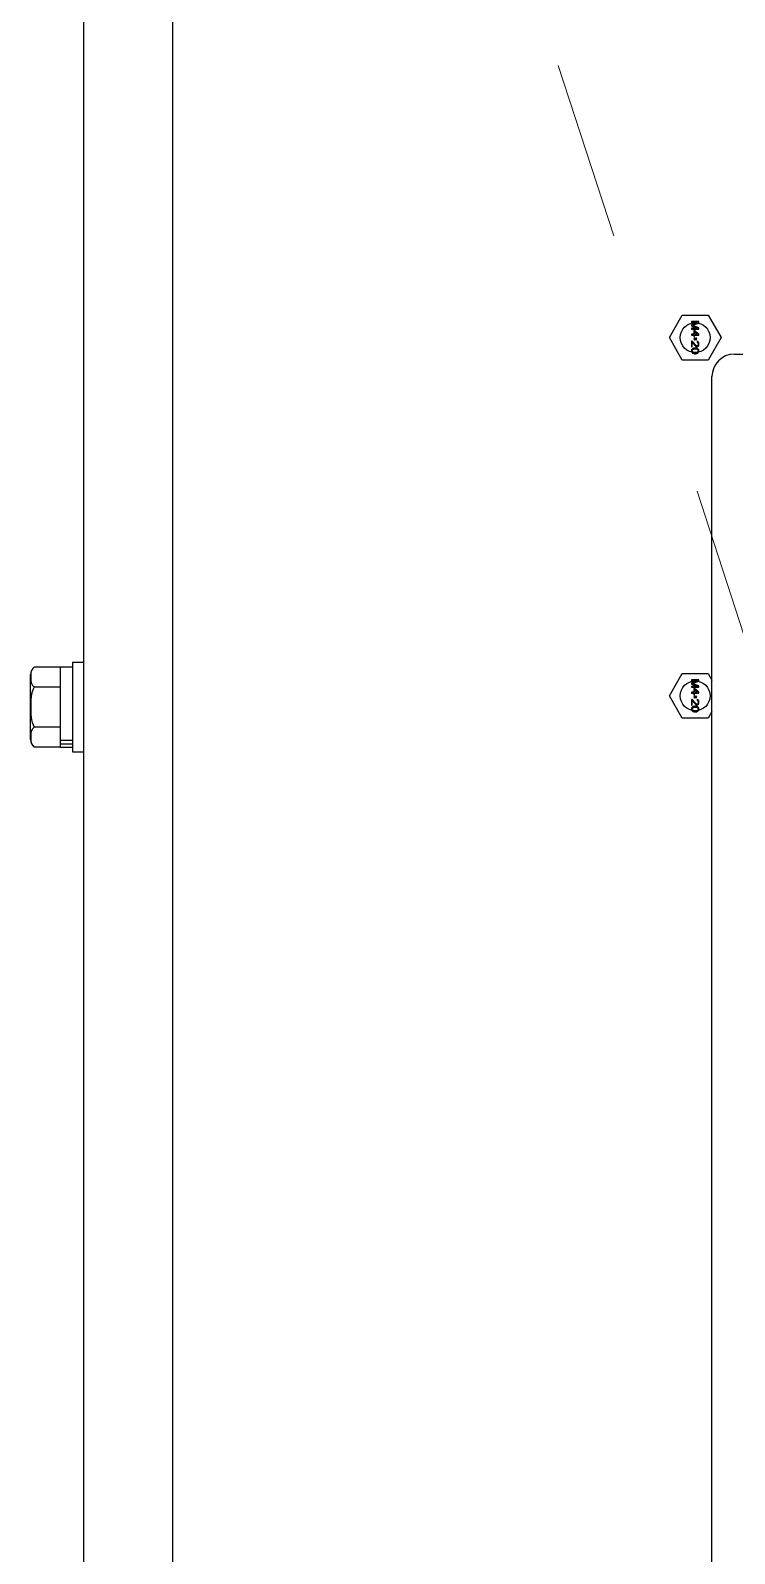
# Model space of a CAD drawing. Extents: x 61367 to 140945, y -1257 to 25588.
# Drawn here: x 91453.3 to 91547.7, y 20191.7 to 20395.8 of the extents above; entities that cross this region are included whole.
import ezdxf

# ---------------------------------------------------------------- set-up
doc = ezdxf.new("R2010")
doc.units = 0
doc.header["$MEASUREMENT"] = 0
doc.linetypes.add('ACAD_ISO03W100', pattern=[30, 12, -18])
doc.layers.get('0').update_dxf_attribs({"linetype": 'CONTINUOUS'})
for name, color, linetype in [('2401-00300-M6-16HWMC_0', 7, 'CONTINUOUS'), ('2401-00321_NFH-M4-20_0', 7, 'CONTINUOUS'), ('4212-62832_1_0', 7, 'CONTINUOUS'), ('4212-73754_1_0', 7, 'CONTINUOUS'), ('4215-0412-2-1_0', 7, 'CONTINUOUS')]:
    doc.layers.add(name, color=color, linetype=linetype)
doc.layers.add('THICK', color=7, linetype='CONTINUOUS', lineweight=0)

# ---------------------------------------------------------------- blocks, each defined once
blk = doc.blocks.new('ETRYRTERRTERWDDASW')
at = {"layer": 'THICK', "color": 1, "linetype": 'ACAD_ISO03W100', "ltscale": 2}
blk.add_line((214233.57, 51356.57), (213440.09, 48924.57), dxfattribs=at)
blk = doc.blocks.new('RYHTHYT')
at = {"layer": '2401-00300-M6-16HWMC_0', "color": 7, "linetype": 'Continuous'}
for p, q in [((-33462.09, -67632.81), (-33465.57, -67632.81)), ((-33462.09, -67632.79), (-33462.09, -67643.54)), ((-33462.09, -67632.79), (-33460.44, -67632.79)), ((-33460.44, -67632.16), (-33460.44, -67644.16)), ((-33460.44, -67632.16), (-33458.99, -67632.16)), ((-33466.09, -67642.52), (-33466.09, -67633.81)), ((-33462.09, -67635.49), (-33465.57, -67635.49)), ((-33462.09, -67640.84), (-33465.57, -67640.84)), ((-33462.09, -67643.52), (-33465.57, -67643.52)), ((-33462.09, -67642.61), (-33460.44, -67642.61)), ((-33462.09, -67643.11), (-33460.44, -67643.11)), ((-33462.09, -67643.54), (-33460.44, -67643.54)), ((-33460.44, -67644.16), (-33458.99, -67644.16))]:
    blk.add_line(p, q, dxfattribs=at)
for centre, start, end in [((-33464.87, -67633.81), 124.948, 180), ((-33464.87, -67642.52), 180, 235.052)]:
    blk.add_arc(centre, 1.22, start, end, dxfattribs=at)
for points, knots in [([(-33465.57, -67632.81), (-33465.68, -67632.89), (-33465.87, -67633.09), (-33466.04, -67633.56), (-33466.06, -67634.15), (-33466.04, -67634.73), (-33465.87, -67635.21), (-33465.68, -67635.41), (-33465.57, -67635.49)], [0, 0, 0, 0, 0.14349, 0.266269, 0.5, 0.733731, 0.856508, 1, 1, 1, 1]), ([(-33465.57, -67635.49), (-33465.83, -67635.86), (-33466.03, -67636.8), (-33466.06, -67638.16), (-33466.03, -67639.53), (-33465.83, -67640.47), (-33465.57, -67640.84)], [0, 0, 0, 0, 0.248888, 0.499999, 0.75111, 1, 1, 1, 1]), ([(-33465.57, -67640.84), (-33465.68, -67640.92), (-33465.87, -67641.12), (-33466.04, -67641.59), (-33466.06, -67642.18), (-33466.04, -67642.77), (-33465.87, -67643.24), (-33465.68, -67643.44), (-33465.57, -67643.52)], [0, 0, 0, 0, 0.143491, 0.266268, 0.499999, 0.733731, 0.856509, 1, 1, 1, 1])]:
    blk.add_open_spline(points, degree=3, knots=knots, dxfattribs=at)
at = {"layer": '2401-00321_NFH-M4-20_0', "color": 7, "linetype": 'Continuous'}
for p, q in [((-33380.45, -67588.66), (-33378.72, -67585.66)), ((-33378.72, -67585.66), (-33375.26, -67585.66)), ((-33377.49, -67586.51), (-33377.49, -67586.64)), ((-33376.49, -67586.51), (-33377.49, -67586.51)), ((-33376.49, -67586.7), (-33376.49, -67586.51)), ((-33375.26, -67585.66), (-33373.52, -67588.66)), ((-33376.7, -67586.64), (-33377.49, -67586.93)), ((-33377.49, -67586.64), (-33376.7, -67586.64)), ((-33377.49, -67586.93), (-33377.49, -67587.1)), ((-33377.49, -67587.1), (-33376.7, -67587.39)), ((-33377.49, -67587.39), (-33377.49, -67587.51)), ((-33376.7, -67587.39), (-33377.49, -67587.39)), ((-33377.49, -67587.51), (-33376.49, -67587.51)), ((-33377.49, -67588.18), (-33377.49, -67588.31)), ((-33377.19, -67588.18), (-33377.49, -67588.18)), ((-33377.49, -67588.31), (-33377.19, -67588.31)), ((-33377.38, -67587.01), (-33376.49, -67586.7)), ((-33376.49, -67587.33), (-33377.38, -67587.01)), ((-33377.19, -67587.68), (-33377.19, -67588.18)), ((-33377.06, -67587.68), (-33377.19, -67587.68)), ((-33377.19, -67588.31), (-33377.19, -67588.51)), ((-33377.19, -67588.51), (-33377.06, -67588.51)), ((-33376.49, -67588.18), (-33377.06, -67587.68)), ((-33377.06, -67588.18), (-33377.06, -67587.83)), ((-33377.06, -67587.83), (-33376.66, -67588.18)), ((-33376.66, -67588.18), (-33377.06, -67588.18)), ((-33377.06, -67588.51), (-33377.06, -67588.31)), ((-33377.06, -67588.31), (-33376.49, -67588.31)), ((-33376.49, -67587.51), (-33376.49, -67587.33)), ((-33376.49, -67588.31), (-33376.49, -67588.18)), ((-33378.72, -67591.66), (-33380.45, -67588.66)), ((-33377.49, -67589.14), (-33377.49, -67589.89)), ((-33377.38, -67589.14), (-33377.49, -67589.14)), ((-33377.49, -67589.89), (-33377.38, -67589.89)), ((-33377.47, -67590.31), (-33377.49, -67590.43)), ((-33377.49, -67590.43), (-33377.47, -67590.56)), ((-33377.4, -67590.2), (-33377.47, -67590.31)), ((-33377.47, -67590.56), (-33377.4, -67590.66)), ((-33377.34, -67590.14), (-33377.4, -67590.2)), ((-33377.4, -67590.66), (-33377.34, -67590.72)), ((-33376.85, -67589.72), (-33377.38, -67589.14)), ((-33377.38, -67589.89), (-33377.38, -67589.31)), ((-33377.38, -67589.31), (-33376.91, -67589.83)), ((-33377.38, -67590.43), (-33377.36, -67590.33)), ((-33377.36, -67590.54), (-33377.38, -67590.43)), ((-33377.36, -67590.33), (-33377.32, -67590.26)), ((-33377.32, -67590.6), (-33377.36, -67590.54)), ((-33377.25, -67590.1), (-33377.34, -67590.14)), ((-33377.32, -67590.26), (-33377.19, -67590.18)), ((-33377.19, -67590.68), (-33377.32, -67590.6)), ((-33377.19, -67590.08), (-33377.25, -67590.1)), ((-33377.08, -67590.06), (-33377.19, -67590.08)), ((-33377.19, -67590.18), (-33377.06, -67590.16)), ((-33377.06, -67590.7), (-33377.19, -67590.68)), ((-33377.17, -67588.81), (-33377.17, -67588.85)), ((-33377.02, -67588.81), (-33377.17, -67588.81)), ((-33377.17, -67588.85), (-33377.02, -67588.85)), ((-33377.1, -67588.68), (-33377.13, -67588.7)), ((-33377.13, -67588.7), (-33377.02, -67588.81)), ((-33377.02, -67588.85), (-33377.13, -67588.95)), ((-33377.13, -67588.95), (-33377.1, -67588.97)), ((-33376.98, -67588.81), (-33377.1, -67588.68)), ((-33377.1, -67588.97), (-33376.98, -67588.85)), ((-33376.89, -67590.06), (-33377.08, -67590.06)), ((-33377.06, -67590.16), (-33376.91, -67590.16)), ((-33376.85, -67588.68), (-33376.98, -67588.81)), ((-33376.98, -67588.85), (-33376.85, -67588.97)), ((-33376.93, -67588.81), (-33376.83, -67588.7)), ((-33376.79, -67588.81), (-33376.93, -67588.81)), ((-33376.83, -67588.95), (-33376.93, -67588.85)), ((-33376.93, -67588.85), (-33376.79, -67588.85)), ((-33376.91, -67589.83), (-33376.85, -67589.87)), ((-33376.91, -67590.16), (-33376.79, -67590.18)), ((-33376.79, -67590.68), (-33376.91, -67590.7)), ((-33376.79, -67590.08), (-33376.89, -67590.06)), ((-33376.83, -67588.7), (-33376.85, -67588.68)), ((-33376.85, -67588.97), (-33376.83, -67588.95)), ((-33376.76, -67589.76), (-33376.85, -67589.72)), ((-33376.85, -67589.87), (-33376.76, -67589.89)), ((-33376.79, -67588.85), (-33376.79, -67588.81)), ((-33376.72, -67590.1), (-33376.79, -67590.08)), ((-33376.79, -67590.18), (-33376.66, -67590.26)), ((-33376.66, -67590.6), (-33376.79, -67590.68)), ((-33376.72, -67589.76), (-33376.76, -67589.76)), ((-33376.76, -67589.89), (-33376.72, -67589.89)), ((-33376.72, -67589.16), (-33376.72, -67589.26)), ((-33376.64, -67589.18), (-33376.72, -67589.16)), ((-33376.72, -67589.26), (-33376.66, -67589.31)), ((-33376.66, -67589.72), (-33376.72, -67589.76)), ((-33376.72, -67589.89), (-33376.64, -67589.87)), ((-33376.64, -67590.14), (-33376.72, -67590.1)), ((-33376.66, -67589.31), (-33376.62, -67589.37)), ((-33376.62, -67589.66), (-33376.66, -67589.72)), ((-33376.66, -67590.26), (-33376.62, -67590.33)), ((-33376.62, -67590.54), (-33376.66, -67590.6)), ((-33376.55, -67589.26), (-33376.64, -67589.18)), ((-33376.64, -67589.87), (-33376.55, -67589.79)), ((-33376.57, -67590.2), (-33376.64, -67590.14)), ((-33376.64, -67590.72), (-33376.57, -67590.66)), ((-33376.62, -67589.37), (-33376.59, -67589.47)), ((-33376.59, -67589.56), (-33376.62, -67589.66)), ((-33376.62, -67590.33), (-33376.59, -67590.43)), ((-33376.59, -67590.43), (-33376.62, -67590.54)), ((-33376.59, -67589.47), (-33376.59, -67589.56)), ((-33376.51, -67590.31), (-33376.57, -67590.2)), ((-33376.57, -67590.66), (-33376.51, -67590.56)), ((-33376.51, -67589.35), (-33376.55, -67589.26)), ((-33376.55, -67589.79), (-33376.51, -67589.7)), ((-33376.49, -67589.49), (-33376.51, -67589.35)), ((-33376.51, -67589.7), (-33376.49, -67589.58)), ((-33376.49, -67590.43), (-33376.51, -67590.31)), ((-33376.51, -67590.56), (-33376.49, -67590.43)), ((-33376.49, -67589.58), (-33376.49, -67589.49)), ((-33373.52, -67588.66), (-33375.26, -67591.66)), ((-33375.26, -67591.66), (-33378.72, -67591.66)), ((-33377.34, -67590.72), (-33377.25, -67590.76)), ((-33377.25, -67590.76), (-33377.19, -67590.79)), ((-33377.19, -67590.79), (-33377.08, -67590.81)), ((-33377.08, -67590.81), (-33376.89, -67590.81)), ((-33376.91, -67590.7), (-33377.06, -67590.7)), ((-33376.89, -67590.81), (-33376.79, -67590.79)), ((-33376.79, -67590.79), (-33376.72, -67590.76)), ((-33376.72, -67590.76), (-33376.64, -67590.72)), ((-33380.45, -67636.66), (-33378.72, -67633.66)), ((-33378.72, -67633.66), (-33375.26, -67633.66)), ((-33377.49, -67634.51), (-33377.49, -67634.64)), ((-33376.49, -67634.51), (-33377.49, -67634.51)), ((-33376.7, -67634.64), (-33377.49, -67634.93)), ((-33377.49, -67634.64), (-33376.7, -67634.64)), ((-33377.49, -67634.93), (-33377.49, -67635.1)), ((-33377.49, -67635.1), (-33376.7, -67635.39)), ((-33377.49, -67635.39), (-33377.49, -67635.51)), ((-33376.7, -67635.39), (-33377.49, -67635.39)), ((-33377.49, -67635.51), (-33376.49, -67635.51)), ((-33377.38, -67635.01), (-33376.49, -67634.7)), ((-33376.49, -67635.33), (-33377.38, -67635.01)), ((-33376.49, -67634.7), (-33376.49, -67634.51)), ((-33376.49, -67635.51), (-33376.49, -67635.33)), ((-33375.26, -67633.66), (-33374.74, -67634.56)), ((-33378.72, -67639.66), (-33380.45, -67636.66)), ((-33377.49, -67636.18), (-33377.49, -67636.31)), ((-33377.19, -67636.18), (-33377.49, -67636.18)), ((-33377.49, -67636.31), (-33377.19, -67636.31)), ((-33377.49, -67637.14), (-33377.49, -67637.89)), ((-33377.38, -67637.14), (-33377.49, -67637.14)), ((-33376.85, -67637.72), (-33377.38, -67637.14)), ((-33377.38, -67637.89), (-33377.38, -67637.31)), ((-33377.38, -67637.31), (-33376.91, -67637.83)), ((-33377.19, -67635.68), (-33377.19, -67636.18)), ((-33377.06, -67635.68), (-33377.19, -67635.68)), ((-33377.19, -67636.31), (-33377.19, -67636.51)), ((-33377.19, -67636.51), (-33377.06, -67636.51)), ((-33377.17, -67636.81), (-33377.17, -67636.85)), ((-33377.02, -67636.81), (-33377.17, -67636.81)), ((-33377.17, -67636.85), (-33377.02, -67636.85)), ((-33377.1, -67636.68), (-33377.13, -67636.7)), ((-33377.13, -67636.7), (-33377.02, -67636.81)), ((-33377.02, -67636.85), (-33377.13, -67636.95)), ((-33377.13, -67636.95), (-33377.1, -67636.97)), ((-33376.98, -67636.81), (-33377.1, -67636.68)), ((-33377.1, -67636.97), (-33376.98, -67636.85)), ((-33376.49, -67636.18), (-33377.06, -67635.68)), ((-33377.06, -67636.18), (-33377.06, -67635.83)), ((-33377.06, -67635.83), (-33376.66, -67636.18)), ((-33376.66, -67636.18), (-33377.06, -67636.18)), ((-33377.06, -67636.51), (-33377.06, -67636.31)), ((-33377.06, -67636.31), (-33376.49, -67636.31)), ((-33376.85, -67636.68), (-33376.98, -67636.81)), ((-33376.98, -67636.85), (-33376.85, -67636.97)), ((-33376.93, -67636.81), (-33376.83, -67636.7)), ((-33376.79, -67636.81), (-33376.93, -67636.81)), ((-33376.83, -67636.95), (-33376.93, -67636.85)), ((-33376.93, -67636.85), (-33376.79, -67636.85)), ((-33376.83, -67636.7), (-33376.85, -67636.68)), ((-33376.85, -67636.97), (-33376.83, -67636.95)), ((-33376.79, -67636.85), (-33376.79, -67636.81)), ((-33376.72, -67637.16), (-33376.72, -67637.26)), ((-33376.64, -67637.18), (-33376.72, -67637.16)), ((-33376.72, -67637.26), (-33376.66, -67637.31)), ((-33376.66, -67637.31), (-33376.62, -67637.37)), ((-33376.55, -67637.26), (-33376.64, -67637.18)), ((-33376.62, -67637.37), (-33376.59, -67637.47)), ((-33376.59, -67637.56), (-33376.62, -67637.66)), ((-33376.59, -67637.47), (-33376.59, -67637.56)), ((-33376.51, -67637.35), (-33376.55, -67637.26)), ((-33376.49, -67637.49), (-33376.51, -67637.35)), ((-33376.51, -67637.7), (-33376.49, -67637.58)), ((-33376.49, -67636.31), (-33376.49, -67636.18)), ((-33376.49, -67637.58), (-33376.49, -67637.49)), ((-33375.26, -67639.66), (-33378.72, -67639.66)), ((-33377.49, -67637.89), (-33377.38, -67637.89)), ((-33377.47, -67638.31), (-33377.49, -67638.43)), ((-33377.49, -67638.43), (-33377.47, -67638.56)), ((-33377.4, -67638.2), (-33377.47, -67638.31)), ((-33377.47, -67638.56), (-33377.4, -67638.66)), ((-33377.34, -67638.14), (-33377.4, -67638.2)), ((-33377.4, -67638.66), (-33377.34, -67638.72)), ((-33377.38, -67638.43), (-33377.36, -67638.33)), ((-33377.36, -67638.54), (-33377.38, -67638.43)), ((-33377.36, -67638.33), (-33377.32, -67638.26)), ((-33377.32, -67638.6), (-33377.36, -67638.54)), ((-33377.25, -67638.1), (-33377.34, -67638.14)), ((-33377.34, -67638.72), (-33377.25, -67638.76)), ((-33377.32, -67638.26), (-33377.19, -67638.18)), ((-33377.19, -67638.68), (-33377.32, -67638.6)), ((-33377.19, -67638.08), (-33377.25, -67638.1)), ((-33377.25, -67638.76), (-33377.19, -67638.79)), ((-33377.08, -67638.06), (-33377.19, -67638.08)), ((-33377.19, -67638.18), (-33377.06, -67638.16)), ((-33377.06, -67638.7), (-33377.19, -67638.68)), ((-33377.19, -67638.79), (-33377.08, -67638.81)), ((-33376.89, -67638.06), (-33377.08, -67638.06)), ((-33377.08, -67638.81), (-33376.89, -67638.81)), ((-33377.06, -67638.16), (-33376.91, -67638.16)), ((-33376.91, -67638.7), (-33377.06, -67638.7)), ((-33376.91, -67637.83), (-33376.85, -67637.87)), ((-33376.91, -67638.16), (-33376.79, -67638.18)), ((-33376.79, -67638.68), (-33376.91, -67638.7)), ((-33376.79, -67638.08), (-33376.89, -67638.06)), ((-33376.89, -67638.81), (-33376.79, -67638.79)), ((-33376.76, -67637.76), (-33376.85, -67637.72)), ((-33376.85, -67637.87), (-33376.76, -67637.89)), ((-33376.72, -67638.1), (-33376.79, -67638.08)), ((-33376.79, -67638.18), (-33376.66, -67638.26)), ((-33376.66, -67638.6), (-33376.79, -67638.68)), ((-33376.79, -67638.79), (-33376.72, -67638.76)), ((-33376.72, -67637.76), (-33376.76, -67637.76)), ((-33376.76, -67637.89), (-33376.72, -67637.89)), ((-33376.66, -67637.72), (-33376.72, -67637.76)), ((-33376.72, -67637.89), (-33376.64, -67637.87)), ((-33376.64, -67638.14), (-33376.72, -67638.1)), ((-33376.72, -67638.76), (-33376.64, -67638.72)), ((-33376.62, -67637.66), (-33376.66, -67637.72)), ((-33376.66, -67638.26), (-33376.62, -67638.33)), ((-33376.62, -67638.54), (-33376.66, -67638.6)), ((-33376.64, -67637.87), (-33376.55, -67637.79)), ((-33376.57, -67638.2), (-33376.64, -67638.14)), ((-33376.64, -67638.72), (-33376.57, -67638.66)), ((-33376.62, -67638.33), (-33376.59, -67638.43)), ((-33376.59, -67638.43), (-33376.62, -67638.54)), ((-33376.51, -67638.31), (-33376.57, -67638.2)), ((-33376.57, -67638.66), (-33376.51, -67638.56)), ((-33376.55, -67637.79), (-33376.51, -67637.7)), ((-33376.49, -67638.43), (-33376.51, -67638.31)), ((-33376.51, -67638.56), (-33376.49, -67638.43)), ((-33374.74, -67638.77), (-33375.26, -67639.66))]:
    blk.add_line(p, q, dxfattribs=at)
at = {"layer": '4212-62832_1_0', "color": 7, "linetype": 'Continuous'}
blk.add_line((-33446.99, -69588.16), (-33446.99, -67513.16), dxfattribs=at)
for centre in [(-33376.99, -67588.66), (-33376.99, -67636.66)]:
    blk.add_circle(centre, 2, dxfattribs=at)
at = {"layer": '4212-73754_1_0', "color": 7, "linetype": 'Continuous'}
blk.add_line((-33458.99, -67514.86), (-33458.99, -68535.66), dxfattribs=at)
at = {"layer": '4215-0412-2-1_0', "color": 7, "linetype": 'Continuous'}
for p, q in [((-33371.74, -67590.88), (-33205.21, -67590.88)), ((-33374.74, -67884.48), (-33374.74, -67593.88))]:
    blk.add_line(p, q, dxfattribs=at)
blk.add_arc((-33371.74, -67593.88), 3, 90, 180, dxfattribs=at)

msp = doc.modelspace()

# ---------------------------------------------------------------- block references
at = {"lineweight": -3}
msp.add_blockref('RYHTHYT', (124919.399, 87943.251), dxfattribs=at)
at = {"xscale": -1}
msp.add_blockref('ETRYRTERRTERWDDASW', (305739.007, -30908.483), dxfattribs=at)

doc.saveas('drawing.dxf')
